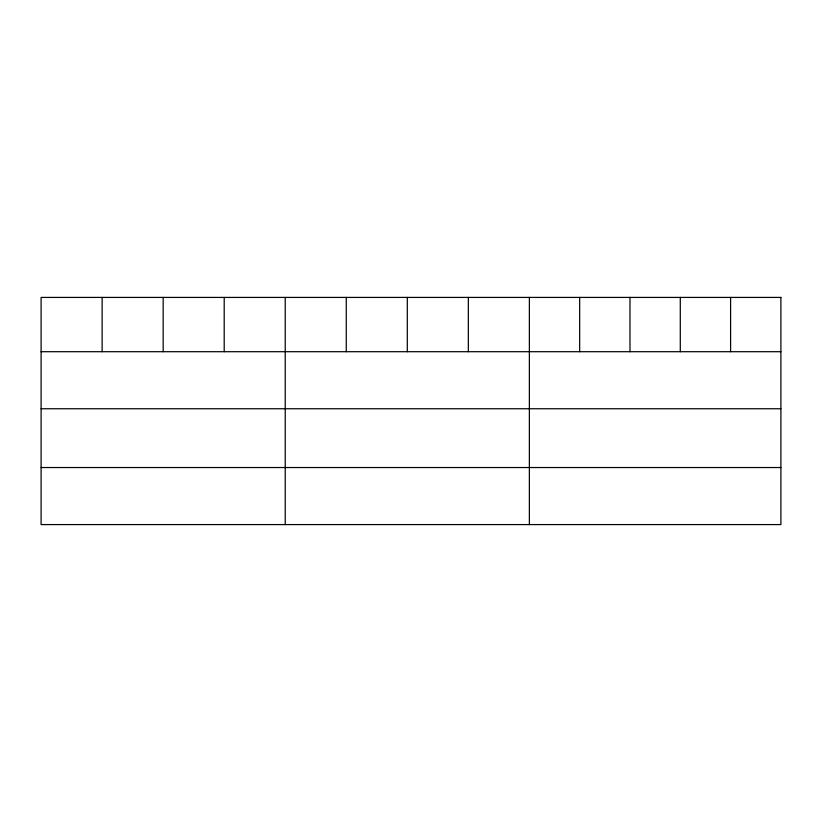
<?xml version="1.0" encoding="UTF-8"?>
<svg xmlns="http://www.w3.org/2000/svg" width="822" height="822" viewBox="0 0 822 822"><rect width="100%" height="100%" fill="white"/><g stroke="black" fill="none" stroke-linecap="round" stroke-linejoin="round"><path stroke-width="1.23" d="M41.1 351.703L780.9 351.703M41.1 408.75L780.9 408.75M41.1 467.533L780.9 467.533M730.594 297.42L730.594 351.703M680.287 297.42L680.287 351.703M629.981 297.42L629.981 351.703M579.674 297.42L579.674 351.703M529.368 297.42L529.368 524.58M468.335 297.42L468.335 351.703M407.301 297.42L407.301 351.703M346.268 297.42L346.268 351.703M285.234 297.42L285.234 524.58M224.201 297.42L224.201 351.703M163.167 297.42L163.167 351.703M102.134 297.42L102.134 351.703M780.9 297.42L41.1 297.42L41.1 524.58L780.9 524.58L780.9 297.42"/></g></svg>
